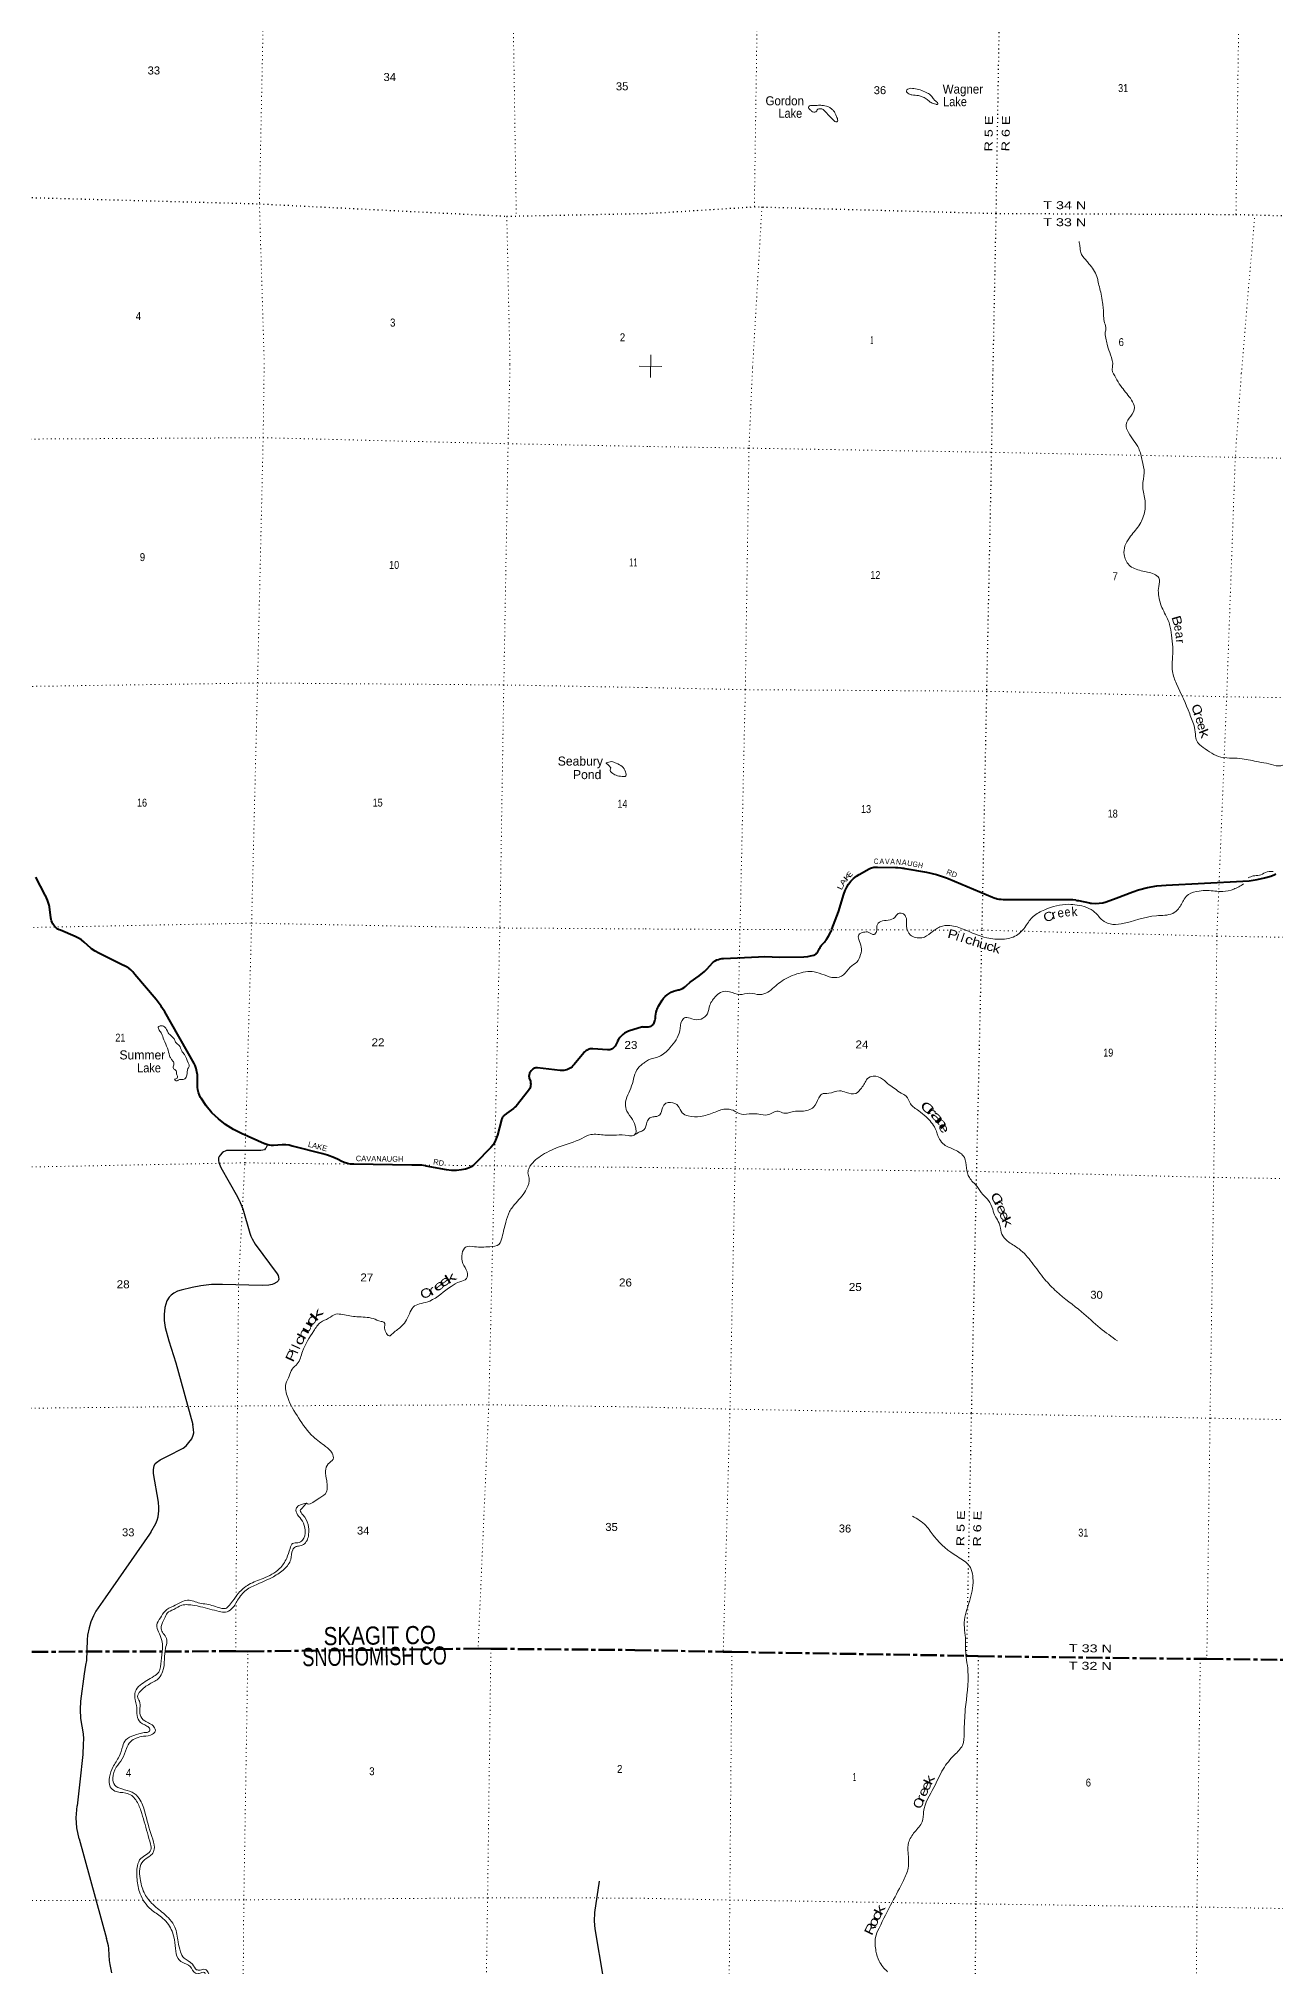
# Model space of a CAD drawing. Header units: feet. Extents: x -493433 to -244333, y 184684 to 373072.
# Drawn here: x -289216 to -261949, y 287865 to 330381 of the extents above; entities that cross this region are included whole.
import ezdxf
from ezdxf.enums import TextEntityAlignment as Align

# ---------------------------------------------------------------- set-up
doc = ezdxf.new("R2010")
doc.units = ezdxf.units.FT
doc.header["$LTSCALE"] = 60
doc.linetypes.add('DOTTED', pattern=[1.5, 0.3, -1.2])
doc.linetypes.add('LONG_DASH_SHORT_DASH', pattern=[9.9, 6, -1.2, 1.5, -1.2])
for name, color, linetype, lineweight in [('11', 7, 'LONG_DASH_SHORT_DASH', 60), ('12', 7, 'LONG_DASH_SHORT_DASH', 13), ('26', 7, 'Continuous', 40), ('27', 7, 'Continuous', 13), ('29', 7, 'Continuous', 25), ('39', 7, 'Continuous', 13), ('4', 7, 'Continuous', 13), ('41', 7, 'Continuous', 13), ('6', 7, 'DOTTED', 25), ('7', 7, 'DOTTED', 13)]:
    doc.layers.add(name, color=color, linetype=linetype, lineweight=lineweight)

msp = doc.modelspace()

# ---------------------------------------------------------------- linework, layer by layer
at = {"layer": '11'}
for points in [[(-306749.31, 295122.12), (-305833, 295085.95), (-305762, 295082.95), (-300788, 294969.95), (-300659, 294964.95), (-295654, 294889.95), (-295398, 294875.95), (-290215, 294802.95), (-289955, 294802.95), (-286490.36, 294811.81)], [(-286423.11, 294811.98), (-284870, 294815.95), (-284602, 294812.95), (-279527, 294874.95), (-279245, 294870.95), (-276074.53, 294841.96)], [(-276074.53, 294841.96), (-274122, 294805.95), (-273930, 294799.95), (-268761, 294715.95), (-268501, 294706.95), (-263607, 294646.95), (-263462, 294648.95), (-258304, 294575.95), (-258139, 294573.95), (-252937, 294495.95), (-252814, 294492.95), (-247634, 294422.95), (-247525, 294419.95), (-245401.9, 294392.92)]]:
    msp.add_lwpolyline(points, dxfattribs=at)
at = {"layer": '26'}
for points in [[(-271249.82, 311854.95), (-271187.01, 311907.17), (-271128.2, 311947.03), (-270906, 312068.95), (-270873.09, 312085.6), (-270850.36, 312095.47), (-270826.71, 312102.91), (-270802.43, 312107.83), (-270777.75, 312110.19), (-270761.06, 312110.32), (-270724, 312109.95), (-270326.33, 312100.45), (-270301.06, 312099.84), (-270276.33, 312098.35), (-270210.62, 312094.38), (-270167.08, 312087.68), (-270142.51, 312083.91), (-270117.08, 312079.41), (-269640.85, 311995.3), (-269418.6, 311944.86), (-269202.84, 311871.45), (-269166.57, 311856.57), (-268189, 311442.95), (-268151.83, 311429.52), (-268126.97, 311420.53), (-268101.83, 311413.28), (-268084.82, 311408.37), (-268047.38, 311401.7), (-268022.27, 311398.73), (-267997.38, 311398.09), (-267953, 311396.95), (-266512.8, 311397.88), (-266487.61, 311397.9), (-266462.8, 311396.62), (-266417.73, 311394.29), (-266348.41, 311383.38), (-266342.14, 311381.89), (-266316.63, 311375.85), (-266292.14, 311370.53), (-266051.61, 311318.25), (-266023.66, 311313.84), (-266001.51, 311311.19), (-265919.66, 311306.88), (-265837.81, 311311.16), (-265756.86, 311323.96), (-265677.69, 311345.15), (-265461, 311420.95), (-265090, 311563.35), (-264970.64, 311607.09), (-264769.97, 311661.96), (-264564.67, 311695.55), (-264356.98, 311707.49), (-262666.43, 311795.75), (-262531.08, 311808.55), (-262350.2, 311836.87), (-262188.52, 311868.88), (-262049.94, 311910.8), (-261961.48, 311948.74), (-261955.71, 311951.6), (-261941.35, 311957.53)], [(-288919.41, 310890.29), (-288930.73, 310921.55), (-288938.72, 310953.82), (-288943.29, 310986.75), (-288976.11, 311234.03), (-288984.35, 311267.62), (-289019.14, 311376.66), (-289065.13, 311481.46), (-289071.9, 311492.87), (-289276.58, 311884.5)], [(-275904.35, 308588.18), (-275769.24, 308586.15), (-275744.32, 308592.27), (-275719.24, 308601.68), (-275714.54, 308603.79), (-275700.76, 308611.8), (-275687.88, 308621.21), (-275676.06, 308631.91), (-275665.43, 308643.79), (-275660.97, 308649.97), (-275646.05, 308674.9), (-275636.82, 308699.97), (-275630.7, 308717.16), (-275621.19, 308756.39), (-275619.18, 308771.39), (-275616.68, 308790.14), (-275612.45, 308821.39), (-275600.65, 308908.77), (-275596.85, 308932.34), (-275590.6, 308955.37), (-275581.98, 308977.62), (-275576.32, 308988.65), (-275561.01, 309014.83), (-275547.19, 309038.65), (-275468.82, 309173.75), (-275436.56, 309217.29), (-275399.93, 309257.22), (-275359.33, 309293.1), (-275315.2, 309324.54), (-275268.02, 309351.19), (-275218.32, 309372.76), (-275166.63, 309389.03), (-275113.53, 309399.8), (-275096.76, 309402.01), (-275058.38, 309415.31), (-275021.6, 309432.56), (-274986.82, 309453.55), (-274954.43, 309478.06), (-274934.76, 309495.82), (-274849, 309569.95), (-274653.32, 309711.07), (-274534.91, 309809.09), (-274504.78, 309837.6), (-274484, 309857.95), (-274353.23, 310002.32), (-274329.06, 310021.85), (-274297.32, 310042.85), (-274263.56, 310060.42), (-274228.15, 310074.36), (-274191.48, 310084.52), (-274153.95, 310090.8), (-274115.96, 310093.11), (-273342.19, 310132.48), (-273207.32, 310134.08), (-272882, 310124.95), (-272343.06, 310131.95), (-272254.73, 310140.64), (-272197.83, 310151.26), (-272126.5, 310170.42), (-272110.58, 310176.29), (-272095.35, 310183.79), (-272081, 310192.84), (-272067.66, 310203.34), (-272055.5, 310215.18), (-272044.65, 310228.22), (-272035.21, 310242.33), (-272029.54, 310252.69), (-271996.76, 310312.6), (-271984.78, 310338.98), (-271972.47, 310362.54), (-271957.77, 310384.68), (-271940.83, 310405.16), (-271921.84, 310423.76), (-271920.73, 310424.73), (-271889, 310456.95), (-271875.98, 310473.46), (-271856.3, 310498.42), (-271840.17, 310523.46), (-271799.48, 310586.68), (-271752.24, 310680.35), (-271748.69, 310688.82), (-271738.17, 310713.93), (-271728.69, 310738.82), (-271584, 311118.95), (-271465.42, 311513.36), (-271437.14, 311589.99), (-271401, 311663.24), (-271357.4, 311732.31), (-271306.83, 311796.45), (-271249.82, 311854.95)], [(-279102.05, 306199.51), (-279126.4, 306125.07), (-279158.39, 306053.58), (-279197.69, 305985.83), (-279242.37, 305924.37), (-279580.72, 305582.18), (-279611.45, 305550.2), (-279645.36, 305521.61), (-279682.06, 305496.71), (-279721.17, 305475.79), (-279762.26, 305459.07), (-279804.22, 305446.89), (-279893.44, 305429.36), (-280002.02, 305418.68), (-280111.12, 305419.41), (-280219.54, 305431.54), (-280670.12, 305516.03), (-280687.52, 305519.89), (-280769.23, 305532.61), (-280851.82, 305536.72), (-280988.08, 305536.71), (-282262.41, 305555.15), (-282262.57, 305555.16), (-282335.99, 305560.78), (-282408.42, 305574.05), (-282479.06, 305594.81), (-282547.15, 305622.85), (-282611.94, 305657.84), (-282690.45, 305698.59), (-282843.93, 305755.64), (-282946.55, 305783.98), (-283617.11, 305956.2), (-283623.01, 305957.84), (-283695.18, 305973.49), (-283768.58, 305981.52), (-283842.42, 305981.82), (-284036.06, 305972.8), (-284084.85, 305972.99), (-284133.36, 305978.28), (-284181.04, 305988.61), (-284227.39, 306003.86), (-284236.69, 306007.59), (-284741.77, 306237.64), (-284921.72, 306325.12), (-285091.55, 306430.93), (-285249.38, 306553.91), (-285393.5, 306692.71), (-285522.32, 306845.82), (-285634.42, 307011.55), (-285645.43, 307030.05), (-285670.62, 307082.69), (-285690.17, 307137.67), (-285703.87, 307194.39), (-285711.56, 307252.23), (-285713.2, 307308.95), (-285710.79, 307457.62), (-285714.1, 307527.63), (-285724.71, 307596.9), (-285742.5, 307664.68), (-285767.28, 307730.24), (-285788.96, 307775.01), (-286434.83, 308917.22), (-286496.5, 309016.25), (-286512.99, 309041.05), (-286624.76, 309188.77), (-287090.61, 309738.86), (-287140.53, 309796.73), (-287182.83, 309839.74), (-287229.39, 309878.09), (-287279.71, 309911.37), (-287333.23, 309939.2), (-287340.33, 309942.37), (-287889.77, 310209.63), (-287972.03, 310255.42), (-288049.05, 310309.56), (-288065.1, 310322.44), (-288208.84, 310452.52), (-288271.13, 310502.08), (-288338.26, 310544.85), (-288409.49, 310580.37), (-288411.84, 310581.38), (-288734.54, 310715.08), (-288761.55, 310726.25), (-288790.88, 310741.91), (-288818.41, 310760.55), (-288843.84, 310781.96), (-288866.9, 310805.92), (-288887.32, 310832.15), (-288904.89, 310860.38), (-288919.41, 310890.29)], [(-275904.35, 308588.18), (-276211.68, 308487.15), (-276254.83, 308467.75), (-276295.71, 308443.96), (-276333.87, 308416.02), (-276368.91, 308384.24), (-276400.44, 308348.98), (-276428.11, 308310.61), (-276451.61, 308269.57), (-276455.13, 308262.44), (-276506.54, 308163.23), (-276518.91, 308143.43), (-276532.73, 308128.79), (-276548.01, 308115.67), (-276564.57, 308104.23), (-276582.24, 308094.57), (-276600.82, 308086.82), (-276620.11, 308081.05), (-276639.9, 308077.32), (-276659.97, 308075.69), (-276672.66, 308075.74), (-276994.37, 308101.75), (-277020.21, 308103.29), (-277044.37, 308100.92), (-277054.28, 308099.54), (-277077.46, 308093.79), (-277099.92, 308085.64), (-277121.4, 308075.2), (-277141.67, 308062.57), (-277160.51, 308047.88), (-277177.71, 308031.31), (-277193.08, 308013.03), (-277409.03, 307756.95), (-277430.4, 307730.24), (-277454.45, 307705.9), (-277480.91, 307684.21), (-277509.49, 307665.4), (-277539.88, 307649.68), (-277571.75, 307637.23), (-277604.74, 307628.18), (-277638.5, 307622.62), (-277672.65, 307620.63), (-277706.83, 307622.21), (-277715.64, 307623.2), (-278216.56, 307679.3), (-278263.62, 307678.63), (-278271.66, 307677.01), (-278284.1, 307673.37), (-278296.08, 307668.45), (-278307.49, 307662.31), (-278318.19, 307655.01), (-278328.07, 307646.63), (-278353.7, 307616.57), (-278375, 307591.41), (-278390.32, 307566.57), (-278391.01, 307565.3), (-278397.02, 307550.79), (-278401.48, 307535.73), (-278404.34, 307520.28), (-278405.58, 307504.62), (-278405.17, 307488.92), (-278403.12, 307473.35), (-278399.45, 307458.07), (-278398.66, 307455.5), (-278374.77, 307386.09), (-278371.47, 307371.87), (-278367.78, 307346.78), (-278366.75, 307321.44), (-278368.36, 307296.13), (-278372.61, 307271.13), (-278379.45, 307246.72), (-278388.81, 307223.15), (-278400.58, 307200.68), (-278414.63, 307179.57), (-278689.93, 306839.56), (-278715.89, 306811.6), (-278748.73, 306782.53), (-278901.15, 306672.86), (-278910.58, 306665.45), (-278935.88, 306645.58), (-278960.58, 306625.38), (-278964.4, 306621.85), (-278976.78, 306607.73), (-278987.61, 306592.4), (-278996.78, 306576.02), (-279004.19, 306558.77), (-279009.75, 306540.85), (-279011.13, 306535), (-279102.05, 306199.51)]]:
    msp.add_lwpolyline(points, dxfattribs=at)
at = {"layer": '29'}
for p, q in [((-286188.09, 301173.07), (-285817.7, 299815.6)), ((-288318.11, 290677.98), (-287719.13, 288482.1))]:
    msp.add_line(p, q, dxfattribs=at)
for points in [[(-284172.26, 305987.71), (-284202.89, 305912.32), (-284219.23, 305892.71), (-284236.64, 305877.47), (-284271.47, 305864.4), (-284316.08, 305860.05), (-285038.77, 305860.05), (-285072.51, 305857.87), (-285105.16, 305846.98), (-285137.82, 305829.55), (-285169.37, 305807.78), (-285214, 305755.5), (-285231.42, 305727.19), (-285247.73, 305694.52), (-285251.01, 305679.27), (-285248.83, 305637.89), (-285240.12, 305596.51), (-285195.49, 305485.44), (-284829.8, 304840.76), (-284771.03, 304714.43), (-284716.61, 304570.7), (-284559.88, 304039.27), (-284537.03, 303967.38), (-284510.91, 303910.75), (-284437.98, 303795.34), (-283959.1, 303141.95), (-283936.24, 303102.73), (-283923.18, 303063.52), (-283916.65, 303024.32), (-283924.27, 303002.56), (-283936.24, 302982.94), (-283962.43, 302952.55), (-284026.63, 302915.55), (-284069.03, 302902.35), (-284138.68, 302889.29), (-284289.96, 302880.6), (-285160.66, 302906.73), (-285404.55, 302903.06), (-285636.38, 302872.55), (-285827.84, 302841.38), (-286075.99, 302780.39), (-286150, 302754.26), (-286231.63, 302715.07), (-286293.67, 302667.14), (-286337.2, 302627.93), (-286388.35, 302540.84), (-286432.98, 302397.07), (-286449.3, 302244.63), (-286446.04, 302109.58), (-286423.18, 301957.14), (-286344.82, 301660.94), (-286188.09, 301173.07)], [(-286742.4, 297441.52), (-286628.88, 297631.69), (-286598.41, 297710.09), (-286583.17, 297777.61), (-286563.57, 297914.83), (-286561.41, 297988.87), (-286572.28, 298102.13), (-286681.12, 298733.74), (-286682.21, 298827.39), (-286669.15, 298907.98), (-286643.03, 298953.71), (-286616.91, 298982.03), (-286533.1, 299038.66), (-286372.02, 299117.06), (-286028.09, 299295.66), (-285962.79, 299347.93), (-285901.84, 299417.62), (-285840.89, 299500.39), (-285806.06, 299578.79), (-285793, 299631.07), (-285797.36, 299705.12), (-285817.7, 299815.6)], [(-286742.4, 297441.52), (-286770, 297397.32), (-287749.48, 295994.41)], [(-287749.48, 295994.41), (-287950.18, 295699.81), (-288004.61, 295599.63), (-288063.37, 295464.59), (-288100.39, 295329.56), (-288137.38, 295168.38), (-288143.92, 295068.2), (-288161.34, 294615.18), (-288178.74, 294506.28), (-288213.58, 294318.98), (-288291.94, 293717.85), (-288300.64, 293530.55), (-288291.94, 293334.53), (-288230.99, 292994.77), (-288224.45, 292885.87), (-288230.99, 292768.26), (-288239.7, 292541.75)], [(-288239.7, 292541.75), (-288309.78, 291939.23), (-288367.49, 291410.44)], [(-288318.11, 290677.98), (-288370.31, 290921.33), (-288383.37, 291034.59), (-288387.72, 291143.49), (-288367.49, 291410.44)], [(-276860.43, 289743.75), (-276961.29, 289055.06), (-276967.83, 288863.41), (-276952.58, 288697.89), (-276771.92, 287604.57), (-276761.04, 287495.68), (-276767.57, 287369.35), (-276778.45, 287286.59), (-276839.4, 287016.53), (-276842.67, 286959.91), (-276838.32, 286918.53), (-276827.43, 286881.5), (-276804.57, 286842.3), (-276673.97, 286668.06), (-276386.64, 286284.75), (-276186.38, 285979.84)], [(-287597.68, 287724.48), (-287638.91, 287911.37), (-287650.88, 287994.13), (-287656.33, 288111.74), (-287665.04, 288264.2), (-287674.82, 288320.83), (-287719.13, 288482.1)]]:
    msp.add_lwpolyline(points, dxfattribs=at)
at = {"layer": '39'}
msp.add_arc((-269417.1, 328951.77), 25.3, 251.79118, 48.48431, dxfattribs=at)
for points in [[(-269426.17, 328928.85), (-269436.36, 328934.14), (-269541.44, 328969.79), (-269575.87, 328993.79), (-269646.85, 329053.89), (-269735.85, 329097.73), (-269818.68, 329123.43), (-269963.93, 329138.64), (-270032.65, 329164.44), (-270083.45, 329222.65), (-270049.49, 329267.29), (-269920.53, 329276.2), (-269779.24, 329250.88), (-269645.78, 329191.18), (-269552.66, 329135.26), (-269495.7, 329060.94), (-269440.88, 329004.77), (-269400.33, 328970.71)], [(-271994.76, 328909.22), (-271948.01, 328907.68), (-271881.39, 328893.98), (-271816.8, 328882.29), (-271756.07, 328846.35), (-271709.43, 328806.27), (-271662.65, 328746.01), (-271631.95, 328679.59), (-271601.14, 328597.02), (-271602.89, 328558.65), (-271639.06, 328542.27), (-271685.67, 328576.28), (-271738.43, 328626.41), (-271795.27, 328684.59), (-271846.06, 328740.78), (-271894.8, 328792.95), (-271947.47, 328828.95), (-271995.87, 328832.67), (-272038.12, 328820.28), (-272060.09, 328789.86), (-272082.09, 328765.49), (-272128.39, 328755.09), (-272174.93, 328781.04), (-272221.6, 328825.14), (-272241.97, 328855.29), (-272236.11, 328881.58), (-272195.96, 328906.06), (-272149.59, 328906.37), (-272107.25, 328904.62), (-271998.42, 328909.37), (-271994.76, 328909.22)], [(-265540.56, 323029.23), (-265544, 323037.23), (-265537.95, 323157.45), (-265586.05, 323407.47), (-265647.89, 323604.91), (-265681.08, 323739.96), (-265704.22, 323879.11), (-265688.76, 323976.11), (-265713.91, 324115.25), (-265737.06, 324256.41), (-265744.33, 324432), (-265759.3, 324557.07), (-265790.85, 324746.63), (-265830.24, 324903.84), (-265863.47, 325044.95), (-265884.26, 325135.66), (-265957.82, 325278.51), (-266059.56, 325415.13), (-266130.7, 325499.46), (-266240.67, 325660.25), (-266259.78, 325799.42), (-266279.11, 325908.11)], [(-265540.56, 323029.23), (-265335.27, 322688.14), (-265122.49, 322408.94), (-265057.75, 322242.57), (-265136.47, 322055.69), (-265241.37, 321873.16), (-265188.92, 321690.79), (-264962.82, 321338.72), (-264885.05, 321073.25), (-264843.64, 320804.16), (-264874.98, 320523.82), (-264827.85, 320224.38), (-264835.13, 319929.62), (-264961.43, 319636.27), (-265168.1, 319372.16), (-265266.93, 319191.58), (-265285.18, 318999.94), (-265176.76, 318770.45), (-264909.82, 318646.1), (-264624.19, 318570.01), (-264516.16, 318487.94), (-264522.26, 318300.2), (-264526.31, 318116.48), (-264433.03, 317794.27), (-264281.39, 317459.25), (-264243.65, 317222.52), (-264214.27, 316959.63), (-264223.82, 316642.68), (-264220.2, 316422.52), (-264130.38, 316152.86), (-263839.11, 315491.04), (-263784.25, 315342.96), (-263730.47, 315187.65), (-263709.49, 314988.66), (-263670.48, 314867.03), (-263544.69, 314748.4), (-263149.64, 314533.67), (-262895.68, 314512.48), (-262686.04, 314497.87), (-262319.63, 314428.89), (-262092.15, 314385.8), (-261880.82, 314340.87), (-261504.81, 314411.12), (-261344.09, 314350.65), (-261071.67, 314173.73), (-260937.69, 314067.13), (-260849.05, 313872.2), (-260775.43, 313596.67), (-260727.35, 313384.05), (-260730.22, 313123.57), (-260758.8, 312909.85), (-260883.05, 312802.27), (-261031.77, 312670.75), (-261095.46, 312566.5), (-261131.65, 312395.27), (-261230.54, 312208.63), (-261336.9, 312076.61), (-261401.21, 311915.81), (-261409.89, 311906.77)], [(-276615.63, 314313.32), (-276661.51, 314366.24), (-276703.48, 314407.01), (-276644.83, 314426.62), (-276584.28, 314434.11), (-276479.77, 314398.79), (-276351.36, 314330.95), (-276273.87, 314207.1), (-276268.63, 314118.25), (-276351.39, 314106.94), (-276484.2, 314134.46), (-276582.45, 314193.94), (-276618.25, 314246.75), (-276603.68, 314297.06), (-276615.63, 314313.32)], [(-275915.33, 307755.69), (-275860.65, 307799.29), (-275769.4, 307857.82), (-275536.58, 307931.79), (-275296.42, 308122.81), (-275082.5, 308495.89), (-275029.49, 308729.52), (-274956.18, 308791.25), (-274813.25, 308763.3), (-274611.59, 308756.86), (-274471.07, 308876.36), (-274416.55, 309063.53), (-274277.12, 309267.86), (-274147, 309359.21), (-273981.55, 309361.28), (-273758.32, 309298.04), (-273542.15, 309325.76), (-273316.52, 309296.83), (-273142.43, 309351.3), (-272863.59, 309574.17), (-272502.53, 309751.63), (-272116.69, 309799.55), (-271897.56, 309730.3), (-271668.23, 309671.03), (-271471.88, 309731.3), (-271326.77, 309901.23), (-271176.23, 310014.56), (-271093.72, 310179.17), (-271079.77, 310346.63), (-271134.4, 310514.89), (-271135.28, 310617.9), (-271029.79, 310671.17), (-270912.79, 310669.78), (-270796.29, 310623.97), (-270743.11, 310689.98), (-270735.72, 310811.06), (-270649.89, 310911.01), (-270484.17, 310937.32), (-270342.26, 311000.25), (-270268.73, 311082.18), (-270173.84, 311089.13), (-270101.96, 311021.63), (-270080.09, 310809.32), (-269993.55, 310608.36), (-269883.16, 310556.56), (-269742.01, 310550.85), (-269543.1, 310659.55), (-269343.96, 310790.47), (-269123.73, 310820.17), (-268814.01, 310733.68), (-268309.7, 310547.95), (-267958.99, 310519.55), (-267659.52, 310600.81), (-267453.45, 310810.4), (-267289.74, 311020.51), (-267035.95, 311166.93), (-266507.55, 311288.9), (-266323.02, 311272.85), (-265927.01, 311111.34), (-265759.48, 310935.67), (-265592.93, 310854.93), (-265348.77, 310860.1), (-264572.15, 311036.66), (-264214.5, 311088.96), (-264086.28, 311190.43), (-263960.9, 311400.98), (-263864.94, 311504.86), (-263630.08, 311580.82), (-263452.42, 311592.85), (-263111.73, 311570.62), (-262869.07, 311622.26), (-262653.64, 311736.97)], [(-262546.94, 311869.28), (-262437.36, 311915.74), (-262304.07, 311928.29), (-262170.25, 311989.31), (-262002.43, 312013.27)], [(-286331.6, 307945.04), (-286374.42, 308112.95), (-286453.36, 308299.38), (-286506.53, 308437.12), (-286554.21, 308514.27), (-286579.84, 308577.08), (-286533.2, 308606.9), (-286438.62, 308587.82), (-286357.17, 308455.86), (-286281.29, 308376.42), (-286217.42, 308305.17), (-286185.81, 308234.23), (-286113.8, 308172.99), (-286060.45, 308053.41), (-286000.7, 307974.13), (-285917.65, 307795.73), (-285894.07, 307728.91), (-285922.85, 307668.65), (-285948.39, 307521.57), (-285993.47, 307441.29), (-286060.16, 307423.77), (-286106.51, 307426.24), (-286163.23, 307396.52), (-286201.44, 307406.98), (-286219.38, 307429.35), (-286187.04, 307439.12), (-286152.45, 307473.1), (-286168.08, 307527.74), (-286177.81, 307566.17), (-286183.38, 307618.7), (-286215.41, 307643.22), (-286251.31, 307685.95), (-286238.83, 307728.21), (-286236.16, 307798.82), (-286273.99, 307851.65), (-286309.74, 307910.52), (-286331.6, 307945.04)], [(-275914.77, 307755.77), (-275998.91, 307676), (-276141.61, 307283.86), (-276278.33, 306883.59), (-276247.48, 306729.91), (-276120.18, 306541), (-276051.32, 306354.67), (-276052.35, 306241.67), (-276103.23, 306189.69), (-276220.15, 306190.83), (-276730.15, 306197.78), (-277042.54, 306208.88), (-277236.84, 306126), (-277758.79, 305929.24), (-278153.71, 305733.28), (-278397.96, 305479.35), (-278427.2, 305368.64), (-278402.08, 305249.33), (-278456.63, 305015.76), (-278689.3, 304705.21), (-278834.22, 304510.86), (-278914.95, 304281.59), (-278996.59, 303951.41), (-279066.63, 303788.63), (-279270.73, 303736.12), (-279605.4, 303735.32), (-279801.04, 303727.12), (-279878.93, 303586.61), (-279862.82, 303364.47), (-279767.73, 303179.91), (-279781.16, 303034.74), (-279928.96, 302965.53), (-280123.45, 302862.48), (-280594.12, 302540.11), (-280776.07, 302485.36), (-280929.8, 302430.34), (-281021.67, 302304.1), (-281103.97, 302123.27), (-281210.03, 301989.08), (-281405.07, 301825.49), (-281488.22, 301771.81), (-281560.07, 301851.21), (-281587.21, 301970.54), (-281594.4, 302065.45), (-281664.76, 302088.33), (-281839.57, 302152.59), (-282198.06, 302192.38), (-282512.14, 302239.82), (-282659.22, 302249.31), (-282823.36, 302158.07), (-282997.55, 302068.95), (-283150.48, 301880.73), (-283398.59, 301425.03), (-283511.94, 301155.71), (-283625.95, 301033.71), (-283689.81, 300884.99), (-283761.92, 300716.17), (-283724.4, 300409.06), (-283484.54, 299962.77), (-283157.72, 299545.9), (-282889.51, 299333.42), (-282745.73, 299182.7), (-282722.74, 299051.3), (-282830.54, 298947.4), (-282890.42, 298792.59), (-282864.13, 298580.44), (-282890.98, 298290.1), (-283073.57, 298164.73), (-283308.21, 298080.22), (-283310.21, 298082.26)], [(-275932.99, 306278.19), (-275869, 306319.95), (-275805, 306480.95), (-275741, 306578.95), (-275648, 306603.95), (-275569, 306615.95), (-275522, 306648.95), (-275460, 306797.95), (-275385, 306901.95), (-275282, 306914.95), (-275115, 306839.95), (-275026, 306689.95), (-274895, 306621.95), (-274625, 306609.95), (-274330, 306693.95), (-274075, 306772.95), (-273906, 306744.95), (-273721, 306659.95), (-273493, 306669.95), (-273338, 306659.95), (-273156, 306642.95), (-273037, 306691.95), (-272913, 306724.95), (-272783, 306682.95), (-272684, 306689.95), (-272574, 306718.95), (-272385, 306726.95), (-272133, 306814.95), (-272016, 307019.95), (-271951, 307101.95), (-271795, 307119.95), (-271563, 307175.95), (-271410, 307137.95), (-271198, 307118.95), (-271074, 307236.95), (-270950, 307442.95)], [(-270950, 307442.95), (-270815, 307501.95), (-270608, 307428.95), (-270462, 307307.95), (-270334, 307217.95), (-270203, 307126.95), (-270091, 307058.95), (-269994, 306890.95), (-269814, 306734.95), (-269650, 306599.95), (-269448, 306342.95), (-269355, 306110.95), (-269254, 305990.95), (-269021, 305874.95), (-268807, 305704.95), (-268761, 305475.95), (-268697, 305261.95), (-268528, 305063.95), (-268400, 304889.95), (-268274.29, 304759.15), (-268182, 304564.95), (-268120.52, 304399.09), (-268042, 304259.95), (-268013, 304148.95), (-267959, 303975.95), (-267823, 303836.95), (-267601, 303688.95), (-267315, 303384.95), (-267039, 303023.95), (-266776, 302748.95), (-266222, 302299.95), (-265812, 301943.95), (-265432, 301659.95)], [(-276066.06, 306214.08), (-276033.22, 306228.67), (-275997.18, 306252.84), (-275965.72, 306270.63), (-275939.98, 306275.9), (-275932.99, 306278.19)], [(-283310.21, 298082.26), (-283478.04, 298027.38), (-283539.15, 297959.36), (-283506.08, 297827.86), (-283400.51, 297687.59), (-283339.88, 297483.18), (-283396.32, 297263.76), (-283499.63, 297210.27), (-283614.7, 297193.22), (-283672.14, 297084.8), (-283746.7, 296867.58), (-283902.02, 296639.02), (-284266.89, 296422.58), (-284578.59, 296288.37), (-284810.19, 296094.86), (-284938.8, 295920.53), (-285030.54, 295808.41), (-285093.48, 295760.59), (-285200.27, 295767.67), (-285509.96, 295853.41), (-285660.95, 295877.07), (-285930.5, 295942.24), (-286076.03, 295901.27), (-286244.18, 295812.09), (-286428.64, 295702.88), (-286528.81, 295552.49), (-286608.87, 295395.86), (-286569.93, 295244.13), (-286504.92, 295078.02), (-286482.67, 294865.9), (-286515.34, 294599.84), (-286565.94, 294358.16), (-286675.66, 294264.37), (-286975.84, 294067.49), (-287086.03, 293923.25), (-287085.63, 293745.66), (-287056.58, 293616.22), (-287050.1, 293442.61), (-287001.16, 293282.71), (-286826.83, 293165.99), (-286764.93, 293100.81), (-286773.41, 293054.48), (-286884.6, 293021.25), (-287115, 292958.9), (-287291.27, 292863.74), (-287361.09, 292725.17), (-287441.83, 292493.87), (-287577.02, 292261.09), (-287651.62, 292039.82), (-287637.45, 291825.77), (-287537.48, 291733.99), (-287293.95, 291689.25), (-287161.41, 291631.46), (-287073.56, 291537.78), (-286960.82, 291300.58), (-286818.1, 290812.84), (-286747.84, 290559.9), (-286740.88, 290438.75), (-286838.62, 290332.74), (-286962.38, 290247.16), (-287036.43, 290086.43), (-287045.19, 289789.86), (-286977.57, 289468.34), (-286736.78, 289122.94), (-286508.5, 288953.23), (-286378.61, 288826.85), (-286234.26, 288518.71), (-286196.3, 288260.03), (-286141.85, 288041.55), (-286051.89, 287957.94), (-285875.32, 287865.42), (-285757.75, 287714.94), (-285691.3, 287706.23), (-285614.44, 287733.73), (-285560.01, 287733.21), (-285534.39, 287668.38), (-285537.83, 287513.02), (-285507.01, 287355.32), (-285401.51, 286987.01), (-285290.56, 286774.04), (-285161.99, 286724.36), (-284990.4, 286748.93), (-284897.59, 286756.11), (-284845.94, 286672.87), (-284693.39, 286378.77), (-284488.39, 286088.2), (-284232.53, 285847.6), (-283979.39, 285530.33), (-283817.77, 285347.14), (-283731.88, 285259.53), (-283661.06, 285067.13), (-283659.16, 284613.04), (-283681.96, 284324.68), (-283708.9, 284024.25), (-283769.04, 283841.19), (-283858.4, 283769.4), (-284035.72, 283779.19)], [(-283310.21, 298082.26), (-283399.83, 297982.23), (-283446.79, 297918.1), (-283387.14, 297826.71), (-283276.19, 297613.74), (-283262.11, 297389.6), (-283377.03, 297168.72), (-283488.21, 297135.49), (-283554.9, 297117.98), (-283611.96, 297051.93), (-283656.23, 296840.46), (-283797.24, 296631.95), (-284038.72, 296460.73), (-284389, 296296.63), (-284638.17, 296165.85), (-284827.72, 295941.66), (-284966.64, 295741.2), (-285092.22, 295677.83), (-285233.2, 295693.32), (-285647.55, 295798.24), (-285927.38, 295843.33), (-286060.55, 295830.49), (-286236.78, 295739.36), (-286380.69, 295656), (-286440.22, 295539.53), (-286512.4, 295362.64), (-286501.23, 295261.62), (-286425.56, 295157.97), (-286388.44, 295028.45), (-286417.97, 294885.46), (-286440.37, 294641.49), (-286481.2, 294365.41), (-286559.05, 294228.94), (-286765.91, 294095.73), (-286973.06, 293930.23), (-287034.59, 293815.8), (-286993.2, 293712.48), (-286980.49, 293558.98), (-286977.79, 293413.65), (-286876.19, 293279.48), (-286671.73, 293150.36), (-286644.43, 293049.19), (-286703.47, 292987.21), (-286905.5, 292940.73), (-287190.87, 292820.39), (-287280.95, 292669.91), (-287371.75, 292440.72), (-287504.44, 292260.38), (-287579.27, 292014.9), (-287534.27, 291865.13), (-287383.85, 291778.92), (-287154.67, 291708.08), (-286996.7, 291565.29), (-286874.34, 291277.54), (-286720.08, 290729.15), (-286663.83, 290486.44), (-286699.21, 290365.7), (-286774.48, 290291.76), (-286912.5, 290190.17), (-286986.66, 290017.34), (-286976.54, 289801.31), (-286890.63, 289495.75), (-286723.43, 289260.03), (-286465.39, 289037.57), (-286212.14, 288732.41), (-286138.51, 288406.79), (-286088.07, 288190.37), (-286008.71, 288050.35), (-285824.46, 287915.38), (-285730.83, 287793.38), (-285654.3, 287784.57), (-285545.29, 287799.66), (-285475.36, 287730.37), (-285451.07, 287520.26), (-285413.3, 287241.4), (-285265.63, 286854.52), (-285139.04, 286808.9), (-284955.46, 286821.25), (-284832.9, 286775.66), (-284717.4, 286619.15), (-284521.09, 286260.06), (-284241.67, 285950.6), (-283850.23, 285545.22), (-283633.21, 285246.47), (-283566.99, 284991.55), (-283581.65, 284711.18), (-283608.28, 284445.05), (-283610.88, 284160.53), (-283614.78, 283954.73), (-283725.48, 283753.99), (-283889.43, 283682.93), (-284130.99, 283723.61), (-284377.31, 283683.61), (-284596.32, 283544.47), (-284896.44, 283353.64), (-285286.97, 283197.99), (-285791.2, 282954.65)], [(-269949, 297797.95), (-269657, 297586.95), (-269468, 297341.95), (-268959, 296901.95), (-268699, 296698.95), (-268616, 296329.95), (-268714, 295852.95), (-268810, 295393.95), (-268788, 295162.95), (-268780, 294837.95), (-268758, 294623.95), (-268728, 294382.95), (-268786, 293536.95), (-268810, 293016.95), (-268849, 292739.95), (-269025, 292529.95), (-269273, 292217.95), (-269479, 291812.95), (-269705, 291277.95), (-269737, 291054.95), (-269903, 290829.95), (-270035, 290597.95), (-270047, 290373.95), (-270047, 290033.95), (-270147, 289762.95), (-270398, 289284.95), (-270687, 288706.95), (-270766, 288499.95), (-270755, 288200.95), (-270687, 287983.95), (-270500.35, 287743.97)]]:
    msp.add_spline(points, degree=3, dxfattribs=at)
at = {"layer": '4'}
for p, q in [((-275474.04, 323150.04), (-275974.01, 323155.88)), ((-275721.1, 323402.94), (-275726.95, 322902.98))]:
    msp.add_line(p, q, dxfattribs=at)
at = {"layer": '6'}
for p, q in [((-284347.74, 326735.29), (-278896.1, 326463.56)), ((-278892.86, 326462.21), (-275682.23, 326529.05))]:
    msp.add_line(p, q, dxfattribs=at)
for points in [[(-267588.59, 359081.06), (-267687.04, 353203.64), (-267744.8, 347853.4), (-267871.73, 342595.57), (-267951.74, 337257.3), (-268023.96, 331959.45), (-268111.37, 326524.23), (-268181.39, 323060.86)], [(-300296.06, 327132.36), (-294942.23, 326992.45), (-289632.93, 326880.56), (-284347.9, 326736.13)], [(-275682.23, 326529.05), (-273436.42, 326671.23), (-268111.37, 326524.23), (-262819.44, 326502.17), (-257528.72, 326365.04), (-257162.75, 326349.06), (-252256.14, 326225.77), (-251917.23, 326214.44), (-246999.75, 326096.49), (-246683.17, 326097.99), (-245053.61, 326042.29)], [(-268181.39, 323060.86), (-268212, 321255.95), (-268318, 315986.95), (-268423, 310718.95), (-268427.73, 310507.52)], [(-268433.33, 310257), (-268542, 305398.95), (-268655, 300058.95), (-268761, 294715.95)], [(-268501, 294706.95), (-268557, 289244.95), (-268596, 283901.95), (-268655, 278546.95), (-268665.01, 277088.69)]]:
    msp.add_lwpolyline(points, dxfattribs=at)
at = {"layer": '7'}
for p, q in [((-278769.47, 331939.88), (-278684.3, 326452.31)), ((-273269.16, 326667.51), (-273475.67, 323125.23)), ((-278893.91, 326462.48), (-278823.72, 323191.56)), ((-262701.07, 322995.53), (-262404.62, 326490.17)), ((-284870, 294815.95), (-284862.67, 295887.5))]:
    msp.add_line(p, q, dxfattribs=at)
for points in [[(-262819.44, 326502.17), (-262743.16, 331798.03), (-262658.89, 337102.01), (-262586.9, 342434.18), (-262498.67, 347750.3), (-262430.64, 353072.34), (-262297.48, 359178.11)], [(-273350.48, 333104.13), (-273356.95, 332088.23), (-273436.42, 326671.23)], [(-284234.52, 332174.57), (-284347.9, 326745.2), (-284241.93, 323260.03)], [(-284861.77, 296018.22), (-284833, 300223.95), (-284805, 303020.95), (-284669, 305586.95), (-284520, 310871.95), (-284389, 316168.95), (-284265, 321577.95), (-284241.93, 323260.03)], [(-278823.72, 323191.56), (-278865, 321444.95), (-278960, 316125.95), (-279047, 310766.95), (-279167.51, 305446.68), (-279291, 300250.95), (-279527, 294874.95)], [(-273475.67, 323125.23), (-273555, 321349.95), (-273636, 316021.95), (-273753, 310731.95), (-273863, 305457.95), (-273974, 300155.95), (-274122, 294805.95)], [(-262701.07, 322995.53), (-262835, 321145.95), (-263024, 315864.95), (-263240, 310586.95), (-263310, 305265.95), (-263391, 299955.95), (-263462, 294648.95)], [(-297356.47, 321678.07), (-295046, 321625.95), (-289664, 321546.95), (-284265, 321577.95), (-278865, 321444.95), (-275745.93, 321383.78)], [(-275745.93, 321383.78), (-273556.76, 321348.01), (-268212, 321255.95), (-262835, 321145.95), (-257469, 321049.95), (-252086, 320979.95), (-246769, 320891.95), (-245110.47, 320874.94)], [(-275811.74, 316068.11), (-278960, 316125.95), (-284389, 316168.95), (-289778, 316087.95), (-295093, 316239.95), (-300419, 316363.95), (-305702, 316477.95), (-306454.72, 316536.86)], [(-275811.74, 316068.11), (-273636, 316021.95), (-268318, 315986.95), (-263024, 315864.95), (-257725, 315781.95), (-252386, 315703.95), (-250038.96, 315672.7)], [(-306528.66, 311161.42), (-305814, 311067.95), (-300518, 310970.95), (-295207, 310836.95), (-289871, 310766.95), (-284520, 310871.95), (-279047, 310766.95), (-275877.65, 310745.02)], [(-269164.55, 310720.76), (-273753, 310731.95), (-275877.65, 310745.02)], [(-245226.63, 310318.94), (-247303, 310348.95), (-252626, 310417.95), (-257999, 310495.95), (-263240, 310586.95), (-268423, 310718.95), (-268932.97, 310720.19)], [(-280589.05, 305538.04), (-284669, 305586.95), (-289966, 305483.95), (-295311, 305501.95), (-300606, 305637.95), (-305905, 305710.95), (-306603.18, 305744.97)], [(-275942.76, 305486.2), (-279164, 305520.95), (-280283.68, 305534.37)], [(-275942.76, 305486.2), (-273863, 305457.95), (-268542, 305398.95), (-263310, 305265.95), (-258012, 305176.95), (-252717, 305101.95), (-251934, 305089.95)], [(-299437.03, 300277.33), (-295452, 300170.95), (-290109, 300167.95), (-284833, 300223.95), (-279291, 300250.95), (-276008.16, 300203.22)], [(-245343.79, 299673.05), (-247428, 299717.95), (-252727, 299786.95), (-258052, 299853.95), (-263391, 299955.95), (-268655, 300058.95), (-273974, 300155.95), (-276008.16, 300203.22)], [(-284714.45, 286616.12), (-284691, 289334.95), (-284602, 294812.95)], [(-279245, 294870.95), (-279317, 289377.95), (-279403, 284008.95), (-279471.3, 278553.94), (-279446.64, 277221.1)], [(-273930, 294799.95), (-273978.65, 289329.85), (-274015.24, 284002.85)], [(-263607, 294646.95), (-263679.61, 289175.09), (-263723.03, 283777.49), (-263737.53, 281090.16)], [(-286911.58, 289327.02), (-290011, 289315.95), (-295373, 289413.95), (-300671, 289424.95), (-302950, 289293.95), (-305856, 289422.95), (-306834.11, 289476.95)], [(-276142.22, 289373.58), (-279317, 289377.95), (-284691, 289334.95), (-286784.55, 289327.47)], [(-276142.22, 289373.58), (-273978.65, 289329.85), (-268557, 289244.95), (-263679.61, 289175.09), (-258352.69, 289085.5), (-252989.49, 288993.46), (-247642.03, 288937.96), (-245462.24, 288908.91)]]:
    msp.add_lwpolyline(points, dxfattribs=at)

# ---------------------------------------------------------------- texts
at = {"layer": '12'}
for s, width, p in [('SKAGIT CO', 0.85, (-282930.16, 294948.16)), ('SNOHOMISH CO', 0.75, (-283400.66, 294485.76))]:
    msp.add_text(s, height=400, rotation=0.7, dxfattribs=dict(at, width=width)).set_placement(p)
at = {"layer": '27'}
for s, rotation, width, p in [('C', 2, 0.7, (-270750.51, 312176.84)), ('A', 358.394, 0.75, (-270628.3, 312178.4)), ('V', 358.394, 0.75, (-270507.29, 312175)), ('A', 358.394, 0.75, (-270390.28, 312171.61)), ('N', 354.353, 0.75, (-270263.1, 312165.11)), ('A', 352.885, 0.9, (-270139.35, 312151.67)), ('U', 349.845, 0.85, (-270017.86, 312133.8)), ('G', 349.845, 0.75, (-269899.17, 312112.54)), ('H', 349.845, 0.75, (-269783.26, 312091.78)), ('L', 64.193, 1.4, (-271486.02, 311646.83)), ('A', 58.633, 1.4, (-271429.05, 311745.74)), ('K', 48.816, 1.65, (-271341.53, 311856))]:
    msp.add_text(s, height=120, rotation=rotation, dxfattribs=dict(at, width=width)).set_placement(p, align=Align.CENTER)
msp.add_text('E', height=120, rotation=45.2, dxfattribs=at).set_placement((-271293.48, 311909.46), align=Align.CENTER)
for s, rotation, p in [('RD', 338.532, (-269216.33, 311955.55)), ('CAVANAUGH', 359.171, (-282223.41, 305624.59))]:
    msp.add_text(s, height=120, rotation=rotation, dxfattribs=at).set_placement(p)
for s, rotation, width, p in [('LAKE', 345.596, 1.05, (-283286.17, 305944.9)), ('RD', 349.38, 0.9, (-280524.09, 305558.03))]:
    msp.add_text(s, height=120, rotation=rotation, dxfattribs=dict(at, width=width)).set_placement(p)
at = {"layer": '41'}
for s, width, p in [('Gordon', 0.95, (-273190.85, 328908.15)), ('Wagner', 0.95, (-269284.62, 329167.08)), ('Lake', 0.9, (-269273.42, 328889.53)), ('Lake', 0.9, (-272904.23, 328633.52)), ('Lake', 0.9, (-287041.16, 307581.68))]:
    msp.add_text(s, height=200, dxfattribs=dict(at, width=width)).set_placement(p)
for s, rotation, width, p in [('B', 286.302, 1.25, (-264242.39, 317622.03)), ('e', 278.663, 0.9, (-264188.8, 317434.08)), ('C', 293.371, 1.2, (-263815.3, 315654.99)), ('r', 290.339, 1.35, (-263760.09, 315505.94)), ('e', 285.642, 1.1, (-263719.64, 315400.45)), ('e', 284.581, 1.05, (-263681.54, 315260.94)), ('k', 291.492, 1.4, (-263644.14, 315108.56)), ('k', 3.865, 0.95, (-266437.35, 311022.77)), ('C', 22.332, 1.15, (-267017.64, 310883.91)), ('r', 15.714, 1.2, (-266859.61, 310952.23)), ('e', 10.176, 0.95, (-266737.72, 310991.63)), ('e', 6.253, 0.85, (-266586.92, 311014.77)), ('P', 345.856, 1.2, (-269189.98, 310554.63)), ('c', 343.496, 1.25, (-268808.14, 310436.03)), ('h', 342.857, 1.2, (-268656.44, 310384.02)), ('u', 344.066, 1.25, (-268504.25, 310332.82)), ('c', 345.009, 1.2, (-268338.16, 310284.1)), ('k', 346.705, 1.2, (-268196.08, 310236.73)), ('C', 320.431, 1.6, (-269802.58, 306818.88)), ('r', 318.464, 2.1, (-269667.43, 306712.2)), ('a', 313.718, 2.1, (-269577.24, 306640.29)), ('n', 309.862, 1.95, (-269479.86, 306524.79)), ('e', 301.155, 1.5, (-269396.1, 306401.2)), ('C', 304.613, 1.45, (-268250.53, 304856.81)), ('r', 300.446, 1.65, (-268161.65, 304715.22)), ('e', 297.068, 1.4, (-268113.66, 304613.1)), ('e', 294.269, 1.3, (-268048.62, 304471.85)), ('k', 297.34, 1.6, (-267996.17, 304333.74)), ('k', 32.16, 1.75, (-280184.38, 302904.46)), ('C', 26.742, 1.25, (-280745.97, 302569.09)), ('r', 31.49, 1.7, (-280569.42, 302643.22)), ('e', 37.72, 1.75, (-280436.83, 302727.25)), ('e', 37.159, 1.7, (-280309.78, 302821.85)), ('k', 49.109, 2.1, (-283104.99, 302070.92)), ('h', 61.263, 1.55, (-283351.36, 301674.54)), ('u', 60.369, 1.6, (-283277.35, 301818.66)), ('c', 58.207, 1.75, (-283185.33, 301962.45)), ('P', 65.312, 1.45, (-283607.07, 301175.87)), ('i', 67.358, 1.05, (-283506.64, 301365.03)), ('l', 65.647, 1.05, (-283464.56, 301462.81)), ('c', 64.504, 1.5, (-283421.24, 301542.6)), ('k', 64.723, 1.5, (-269534.96, 291846.92)), ('e', 66.076, 1.3, (-269662.55, 291588.95)), ('e', 65.707, 1.3, (-269600.06, 291722.09)), ('C', 68.128, 1.15, (-269767.3, 291322.17)), ('r', 67.154, 1.45, (-269706.63, 291473)), ('k', 63.231, 1.55, (-270633.57, 288979.15)), ('R', 64.364, 1.35, (-270847.45, 288532.98)), ('o', 63.64, 1.35, (-270768.1, 288715.07)), ('c', 63.378, 1.55, (-270703.7, 288849.99))]:
    msp.add_text(s, height=200, rotation=rotation, dxfattribs=dict(at, width=width)).set_placement(p)
for s, rotation, p in [('a', 277.639, (-264162.3, 317290.33)), ('r', 275.573, (-264146.56, 317125.18)), ('i', 342.482, (-269008.01, 310500.12)), ('l', 341.496, (-268904.27, 310466.51))]:
    msp.add_text(s, height=200, rotation=rotation, dxfattribs=at).set_placement(p)
for s, p in [('Seabury', (-277770.38, 314346.71)), ('Pond', (-277434.48, 314049.34)), ('Summer', (-287432.85, 307867.51))]:
    msp.add_text(s, height=200, dxfattribs=at).set_placement(p)
at = {"layer": '6', "width": 1.35}
for s, rotation, p in [('R 5 E', 89.079, (-268189.42, 327889.83)), ('R 6 E', 89.079, (-267814.34, 327892.04)), ('T 34 N', 359.761, (-267067.2, 326619.88)), ('T 33 N', 359.761, (-267068.77, 326244.88)), ('R 5 E', 88.863, (-268809.85, 297129.39)), ('R 6 E', 88.863, (-268443.25, 297122.28)), ('T 33 N', 359.298, (-266502.57, 294798.47)), ('T 32 N', 359.298, (-266507.02, 294412.92))]:
    msp.add_text(s, height=175, rotation=rotation, dxfattribs=at).set_placement(p)
at = {"layer": '7'}
for s, height, rotation, width, p in [('33', 176.5, 0.258, 1.05, (-286812.71, 329588.21)), ('34', 176.5, 0.255, 1.05, (-281611.64, 329443.26)), ('35', 176.5, 0.253, 1.05, (-276488.88, 329239.04)), ('4', 176.5, 0.258, 0.9, (-287073.98, 324171.68)), ('3', 176.5, 0.255, 0.9, (-281467.54, 324028.63)), ('2', 176.5, 0.253, 0.9, (-276401.29, 323703.44)), ('6', 175, 0.373, 0.9, (-265406.42, 323598.72)), ('9', 175, 359.445, 0.9, (-286985, 318857.95)), ('11', 175, 359.445, 0.65, (-276196, 318740.95)), ('10', 175, 359.445, 0.85, (-281489.21, 318686.71)), ('12', 175, 359.319, 0.85, (-270881.33, 318464)), ('7', 175, 359.319, 0.9, (-265541.62, 318436.87)), ('16', 175, 359.445, 0.85, (-287047, 313443.95)), ('15', 175, 359.445, 0.85, (-281851.99, 313444.98)), ('14', 175, 359.445, 0.85, (-276456.94, 313419.11)), ('13', 175, 359.319, 0.85, (-271085.56, 313302.57)), ('18', 175, 359.319, 0.85, (-265647.79, 313203.59)), ('21', 175, 359.445, 0.85, (-287524.99, 308260.59)), ('22', 175, 359.445, 1.1, (-281876.85, 308158.61)), ('23', 175, 359.445, 1.1, (-276301.7, 308100.85)), ('24', 175, 359.319, 1.1, (-271208.3, 308110.67)), ('19', 175, 359.319, 0.85, (-265746.3, 307931.85)), ('27', 175, 359.445, 1.1, (-282124, 302972.95)), ('28', 175, 359.445, 1.1, (-287495.49, 302823.26)), ('26', 175, 359.445, 1.1, (-276422, 302862.95)), ('25', 175, 359.319, 1.1, (-271355.63, 302763.75)), ('30', 175, 359.319, 1.05, (-266030.37, 302591.38)), ('35', 175, 359.445, 1.05, (-276722.26, 297471.29)), ('36', 175, 359.319, 1.05, (-271576.71, 297436.72)), ('33', 175, 359.445, 1.05, (-287377, 297352.95)), ('34', 175, 359.445, 1.05, (-282196.83, 297390.72)), ('31', 175, 359.319, 0.85, (-266296.55, 297345.97)), ('4', 175, 359.445, 0.9, (-287290.43, 292050.25)), ('3', 175, 359.445, 0.9, (-281927.59, 292083.11)), ('2', 175, 359.445, 0.9, (-276464, 292133.58)), ('1', 175, 359.319, 0.45, (-271266.6, 291958.64)), ('6', 175, 359.319, 0.9, (-266132.68, 291833.63))]:
    msp.add_text(s, height=height, rotation=rotation, dxfattribs=dict(at, width=width)).set_placement(p)
for s, width, p in [('36', 1.05, (-270804.4, 329154.6)), ('31', 0.85, (-265416.91, 329200.71)), ('1', 0.4, (-270878.17, 323643.96))]:
    msp.add_text(s, height=175, dxfattribs=dict(at, width=width)).set_placement(p)

doc.saveas('drawing.dxf')
